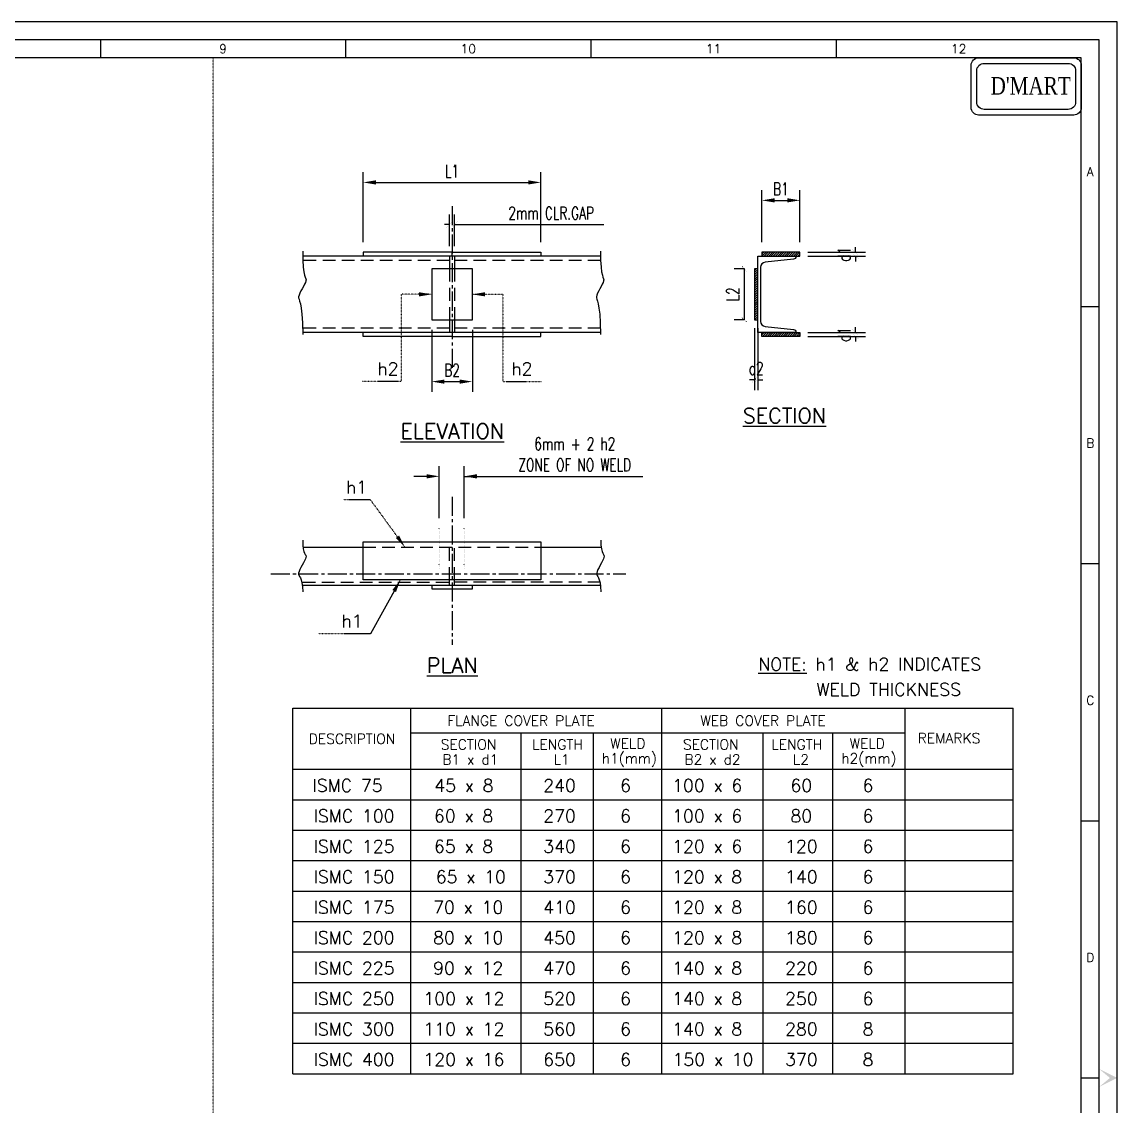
# Model space of a CAD drawing. Header units: millimetres. Extents: x 1506431 to 1626747, y 193580 to 275375.
# Drawn here: x 1571809 to 1593394, y 214005 to 235370 of the extents above; entities that cross this region are included whole.
import ezdxf
from ezdxf.enums import TextEntityAlignment as Align

# ---------------------------------------------------------------- set-up
doc = ezdxf.new("R2010")
doc.units = ezdxf.units.MM
doc.header["$LTSCALE"] = 2
for name, pattern in [('CENTER2', [1.125, 0.75, -0.125, 0.125, -0.125]), ('DOT2', [0.125, 0, -0.125]), ('HIDDEN', [0.375, 0.25, -0.125])]:
    doc.linetypes.add(name, pattern=pattern)
for name, color, linetype in [('BEAM', 4, 'Continuous'), ('CIV-CEN', 1, 'CENTER2'), ('CIV-DIM', 2, 'Continuous'), ('CIV-DWG', 7, 'Continuous'), ('CIV-STL', 7, 'Continuous'), ('CIV-TBL', 7, 'Continuous'), ('CIV-TIT', 4, 'Continuous'), ('PNA', 8, 'Continuous'), ('S-TEXT-1', 4, 'Continuous'), ('SHEET', 7, 'Continuous'), ('TITEL', 1, 'Continuous')]:
    doc.layers.add(name, color=color, linetype=linetype)
doc.styles.add('ROMAND', font='times.ttf', dxfattribs={"width": 0.7, "height": 1200})
doc.styles.add('ROMANS', font='simplex.shx', dxfattribs={"width": 0.7})
doc.dimstyles.new('dim100', dxfattribs={"dimtxt": 250, "dimasz": 250, "dimexe": 200, "dimexo": 200, "dimgap": 100, "dimtad": 1, "dimdec": 0, "dimzin": 0, "dimdsep": 46, "dimtxsty": 'ROMANS', "dimcen": 0, "dimclrd": 170, "dimclre": 170, "dimclrt": 4, "dimadec": 0, "dimazin": 0, "dimtfac": 1, "dimtdec": 0, "dimtix": 1, "dimtofl": 0, "dimtmove": 2, "dimatfit": 3, "dimfxl": 0, "dimtolj": 1, "dimtzin": 0, "dimlwd": -1, "dimlwe": -1, "dimarcsym": 0})

# ---------------------------------------------------------------- blocks, each defined once
blk = doc.blocks.new('_Oblique')
at = {"color": 0, "linetype": 'ByBlock', "lineweight": -2}
blk.add_line((-0.5, -0.5), (0.5, 0.5), dxfattribs=at)
blk = doc.blocks.new('*D106')
at = {"layer": 'CIV-DIM', "color": 170}
for p, q in [((1587296, 230832), (1588438, 230832)), ((1587296, 230752), (1588438, 230752)), ((1588238, 230832), (1588238, 230932)), ((1588238, 230752), (1588238, 230652))]:
    blk.add_line(p, q, dxfattribs=at)
at = {"layer": 'Defpoints', "color": 0, "linetype": 'DOT2'}
for p in [(1587096, 230832), (1587096, 230752), (1588238, 230832)]:
    blk.add_point(p, dxfattribs=at)
at = {"layer": 'CIV-DIM', "color": 170, "linetype": 'DOT2', "xscale": 100, "yscale": 100, "zscale": 100}
for p, rotation in [((1588238, 230832), 270), ((1588238, 230752), 90)]:
    blk.add_blockref('_Oblique', p, dxfattribs=dict(at, rotation=rotation))
at = {"layer": 'CIV-DIM', "color": 4, "linetype": 'DOT2', "insert": (1588013, 230792), "char_height": 250, "attachment_point": 5, "rotation": 90, "style": 'ROMANS'}
blk.add_mtext('\\A1;d1', dxfattribs=at)
blk = doc.blocks.new('*D107')
at = {"layer": 'CIV-DIM', "color": 170}
for p, q in [((1587296, 229252), (1588438, 229252)), ((1588238, 229252), (1588238, 229352)), ((1587296, 229172), (1588438, 229172)), ((1588238, 229172), (1588238, 229072))]:
    blk.add_line(p, q, dxfattribs=at)
at = {"layer": 'Defpoints', "color": 0, "linetype": 'DOT2'}
for p in [(1587096, 229252), (1587096, 229172), (1588238, 229172)]:
    blk.add_point(p, dxfattribs=at)
at = {"layer": 'CIV-DIM', "color": 170, "linetype": 'DOT2', "xscale": 100, "yscale": 100, "zscale": 100}
for p, rotation in [((1588238, 229252), 270), ((1588238, 229172), 90)]:
    blk.add_blockref('_Oblique', p, dxfattribs=dict(at, rotation=rotation))
at = {"layer": 'CIV-DIM', "color": 4, "linetype": 'DOT2', "insert": (1588013, 229212), "char_height": 250, "attachment_point": 5, "rotation": 90, "style": 'ROMANS'}
blk.add_mtext('\\A1;d1', dxfattribs=at)
blk = doc.blocks.new('*X45')
at = {"color": 0}
for p, q in [((1273.9, 2626.3), (1281.9, 2634.3)), ((1273.9, 2630.6), (1277.5, 2634.3)), ((1278.4, 2626.3), (1286.4, 2634.3)), ((1282.8, 2626.3), (1290.8, 2634.3)), ((1287.2, 2626.3), (1295.2, 2634.3)), ((1291.6, 2626.3), (1299.6, 2634.3)), ((1296, 2626.3), (1304, 2634.3)), ((1300.5, 2626.3), (1308.5, 2634.3)), ((1304.9, 2626.3), (1312.9, 2634.3)), ((1309.3, 2626.3), (1317.3, 2634.3)), ((1313.7, 2626.3), (1321.7, 2634.3)), ((1318.1, 2626.3), (1326.1, 2634.3)), ((1322.5, 2626.3), (1330.5, 2634.3)), ((1327, 2626.3), (1335, 2634.3)), ((1331.4, 2626.3), (1339.4, 2634.3)), ((1335.8, 2626.3), (1343.8, 2634.3)), ((1340.2, 2626.3), (1348.2, 2634.3)), ((1344.6, 2626.3), (1348.9, 2630.5)), ((1259.4, 2598.5), (1262.2, 2601.3)), ((1259.4, 2594), (1265.9, 2600.5)), ((1259.4, 2589.6), (1265.9, 2596.1)), ((1259.4, 2585.2), (1265.9, 2591.7)), ((1259.4, 2580.8), (1265.9, 2587.3)), ((1259.4, 2576.4), (1265.9, 2582.9)), ((1259.4, 2572), (1265.9, 2578.4)), ((1259.4, 2567.5), (1265.9, 2574)), ((1259.4, 2563.1), (1265.9, 2569.6)), ((1259.4, 2558.7), (1265.9, 2565.2)), ((1259.4, 2554.3), (1265.9, 2560.8)), ((1259.4, 2549.9), (1265.9, 2556.3)), ((1259.4, 2545.4), (1265.9, 2551.9)), ((1259.4, 2541), (1265.9, 2547.5)), ((1259.4, 2536.6), (1265.9, 2543.1)), ((1259.4, 2532.2), (1265.9, 2538.7)), ((1259.4, 2527.8), (1265.9, 2534.2)), ((1259.4, 2523.3), (1265.9, 2529.8)), ((1259.4, 2518.9), (1265.9, 2525.4)), ((1259.4, 2514.5), (1265.9, 2521)), ((1259.4, 2510.1), (1265.9, 2516.6)), ((1259.4, 2505.7), (1265.9, 2512.2)), ((1259.4, 2501.3), (1265.9, 2507.7)), ((1263.8, 2501.3), (1265.9, 2503.3)), ((1273.9, 2476), (1274.2, 2476.3)), ((1273.9, 2471.5), (1278.6, 2476.3)), ((1275, 2468.3), (1283, 2476.3)), ((1279.5, 2468.3), (1287.5, 2476.3)), ((1283.9, 2468.3), (1291.9, 2476.3)), ((1288.3, 2468.3), (1296.3, 2476.3)), ((1292.7, 2468.3), (1300.7, 2476.3)), ((1297.1, 2468.3), (1305.1, 2476.3)), ((1301.5, 2468.3), (1309.5, 2476.3)), ((1306, 2468.3), (1314, 2476.3)), ((1310.4, 2468.3), (1318.4, 2476.3)), ((1314.8, 2468.3), (1322.8, 2476.3)), ((1319.2, 2468.3), (1327.2, 2476.3)), ((1323.6, 2468.3), (1331.6, 2476.3)), ((1328.1, 2468.3), (1336.1, 2476.3)), ((1332.5, 2468.3), (1340.5, 2476.3)), ((1336.9, 2468.3), (1344.9, 2476.3)), ((1341.3, 2468.3), (1348.8, 2475.8)), ((1345.7, 2468.3), (1348.8, 2471.4))]:
    blk.add_line(p, q, dxfattribs=at)
blk = doc.blocks.new('*D108')
at = {"layer": 'CIV-DIM', "color": 170}
for p, q in [((1580034, 225588), (1580034, 226615)), ((1580526, 225588), (1580526, 226615)), ((1579784, 226415), (1579534, 226415)), ((1580526, 226415), (1584048, 226415)), ((1580776, 226415), (1581026, 226415))]:
    blk.add_line(p, q, dxfattribs=at)
at = {"layer": 'CIV-DIM', "color": 170, "linetype": 'DOT2'}
for points in [[(1579784, 226373), (1579784, 226457), (1580034, 226415)], [(1580776, 226457), (1580776, 226373), (1580526, 226415)]]:
    blk.add_solid(points, dxfattribs=at)
at = {"layer": 'Defpoints', "color": 0, "linetype": 'DOT2'}
for p in [(1580526, 226415), (1580034, 225388), (1580526, 225388)]:
    blk.add_point(p, dxfattribs=at)
at = {"layer": 'CIV-DIM', "color": 4, "linetype": 'DOT2', "insert": (1582706, 226848), "char_height": 250, "attachment_point": 5, "style": 'ROMANS'}
blk.add_mtext('\\A1;6mm + 2 h2\\PZONE OF NO WELD', dxfattribs=at)
blk = doc.blocks.new('*D109')
at = {"layer": 'CIV-DIM', "color": 170}
for p, q in [((1579887, 229302), (1579887, 228082)), ((1580687, 229302), (1580687, 228082)), ((1580137, 228282), (1580437, 228282))]:
    blk.add_line(p, q, dxfattribs=at)
at = {"layer": 'CIV-DIM', "color": 170, "linetype": 'DOT2'}
for points in [[(1580137, 228323), (1580137, 228240), (1579887, 228282)], [(1580437, 228240), (1580437, 228323), (1580687, 228282)]]:
    blk.add_solid(points, dxfattribs=at)
at = {"layer": 'Defpoints', "color": 0, "linetype": 'DOT2'}
for p in [(1579887, 229502), (1580687, 229502), (1580687, 228282)]:
    blk.add_point(p, dxfattribs=at)
at = {"layer": 'CIV-DIM', "color": 4, "linetype": 'DOT2', "insert": (1580287, 228507), "char_height": 250, "attachment_point": 5, "style": 'ROMANS'}
blk.add_mtext('\\A1;B2', dxfattribs=at)
blk = doc.blocks.new('*D110')
at = {"layer": 'CIV-DIM', "color": 170}
for p, q in [((1586250, 229337), (1586250, 228116)), ((1586314, 229337), (1586314, 228116)), ((1586250, 228316), (1586150, 228316)), ((1586314, 228316), (1586414, 228316))]:
    blk.add_line(p, q, dxfattribs=at)
at = {"layer": 'Defpoints', "color": 0, "linetype": 'DOT2'}
for p in [(1586250, 229537), (1586314, 229537), (1586250, 228316)]:
    blk.add_point(p, dxfattribs=at)
at = {"layer": 'CIV-DIM', "color": 170, "linetype": 'DOT2', "xscale": 100, "yscale": 100, "zscale": 100}
blk.add_blockref('_Oblique', (1586250, 228316), dxfattribs=at)
at = {"layer": 'CIV-DIM', "color": 170, "linetype": 'DOT2', "xscale": 100, "yscale": 100, "zscale": 100, "rotation": 180}
blk.add_blockref('_Oblique', (1586314, 228316), dxfattribs=at)
at = {"layer": 'CIV-DIM', "color": 4, "linetype": 'DOT2', "insert": (1586282, 228541), "char_height": 250, "attachment_point": 5, "style": 'ROMANS'}
blk.add_mtext('\\A1;d2', dxfattribs=at)
blk = doc.blocks.new('*D111')
at = {"layer": 'CIV-DIM', "color": 170}
for p, q in [((1578536, 231031), (1578536, 232407)), ((1582038, 231031), (1582038, 232407)), ((1578786, 232207), (1581788, 232207))]:
    blk.add_line(p, q, dxfattribs=at)
at = {"layer": 'CIV-DIM', "color": 170, "linetype": 'DOT2'}
for points in [[(1578786, 232249), (1578786, 232166), (1578536, 232207)], [(1581788, 232166), (1581788, 232249), (1582038, 232207)]]:
    blk.add_solid(points, dxfattribs=at)
at = {"layer": 'Defpoints', "color": 0, "linetype": 'DOT2'}
for p in [(1582038, 232207), (1578536, 230831), (1582038, 230831)]:
    blk.add_point(p, dxfattribs=at)
at = {"layer": 'CIV-DIM', "color": 4, "linetype": 'DOT2', "insert": (1580287, 232432), "char_height": 250, "attachment_point": 5, "style": 'ROMANS'}
blk.add_mtext('\\A1;L1', dxfattribs=at)
blk = doc.blocks.new('*D112')
at = {"layer": 'CIV-DIM', "color": 170}
for p, q in [((1580237, 230952), (1580237, 231578)), ((1580337, 230952), (1580337, 231578)), ((1580237, 231378), (1580137, 231378)), ((1580337, 231378), (1583277, 231378)), ((1580337, 231378), (1580437, 231378))]:
    blk.add_line(p, q, dxfattribs=at)
at = {"layer": 'Defpoints', "color": 0, "linetype": 'DOT2'}
for p in [(1580337, 231378), (1580237, 230752), (1580337, 230752)]:
    blk.add_point(p, dxfattribs=at)
at = {"layer": 'CIV-DIM', "color": 170, "linetype": 'DOT2', "xscale": 100, "yscale": 100, "zscale": 100}
blk.add_blockref('_Oblique', (1580237, 231378), dxfattribs=at)
at = {"layer": 'CIV-DIM', "color": 170, "linetype": 'DOT2', "xscale": 100, "yscale": 100, "zscale": 100, "rotation": 180}
blk.add_blockref('_Oblique', (1580337, 231378), dxfattribs=at)
at = {"layer": 'CIV-DIM', "color": 4, "linetype": 'DOT2', "insert": (1582240, 231603), "char_height": 250, "attachment_point": 5, "style": 'ROMANS'}
blk.add_mtext('\\A1;2mm CLR.GAP', dxfattribs=at)
blk = doc.blocks.new('*D113')
at = {"layer": 'CIV-DIM', "color": 170}
for p, q in [((1586394, 231032), (1586394, 232054)), ((1587144, 231032), (1587144, 232054)), ((1586644, 231854), (1586894, 231854))]:
    blk.add_line(p, q, dxfattribs=at)
at = {"layer": 'CIV-DIM', "color": 170, "linetype": 'DOT2'}
for points in [[(1586644, 231896), (1586644, 231812), (1586394, 231854)], [(1586894, 231812), (1586894, 231896), (1587144, 231854)]]:
    blk.add_solid(points, dxfattribs=at)
at = {"layer": 'Defpoints', "color": 0, "linetype": 'DOT2'}
for p in [(1587144, 231854), (1586394, 230832), (1587144, 230832)]:
    blk.add_point(p, dxfattribs=at)
at = {"layer": 'CIV-DIM', "color": 4, "linetype": 'DOT2', "insert": (1586769, 232079), "char_height": 250, "attachment_point": 5, "style": 'ROMANS'}
blk.add_mtext('\\A1;B1', dxfattribs=at)
blk = doc.blocks.new('*D114')
at = {"layer": 'CIV-DIM', "color": 170}
for p, q in [((1586050, 230502), (1585847, 230502)), ((1586047, 230502), (1586047, 229502)), ((1586050, 229502), (1585847, 229502))]:
    blk.add_line(p, q, dxfattribs=at)
at = {"layer": 'Defpoints', "color": 0, "linetype": 'DOT2'}
for p in [(1586250, 230502), (1586047, 229502), (1586250, 229502)]:
    blk.add_point(p, dxfattribs=at)
at = {"layer": 'CIV-DIM', "color": 170, "linetype": 'DOT2', "xscale": 100, "yscale": 100, "zscale": 100}
for p, rotation in [((1586047, 230502), 90), ((1586047, 229502), 270)]:
    blk.add_blockref('_Oblique', p, dxfattribs=dict(at, rotation=rotation))
at = {"layer": 'CIV-DIM', "color": 4, "linetype": 'DOT2', "insert": (1585822, 230002), "char_height": 250, "attachment_point": 5, "rotation": 90, "style": 'ROMANS'}
blk.add_mtext('\\A1;L2', dxfattribs=at)
blk = doc.blocks.new('FOLDER')
at = {"layer": 'PNA'}
for points in [[(-1250, 2500), (0, 0), (0, 1000)], [(1250, 2500), (0, 0), (0, 1000)]]:
    blk.add_solid(points, dxfattribs=at)
blk = doc.blocks.new('zw$C05B')
at = {"flags": 128}
blk.add_lwpolyline([(0, 0), (82749, 0), (82749, 58210), (0, 58210)], close=True, dxfattribs=at)
at = {"layer": 'PNA'}
for p, q in [((54838, 57718), (54838, 57226)), ((61569, 57718), (61569, 57226)), ((68301, 57718), (68301, 57226)), ((75033, 57718), (75033, 57226)), ((81765, 50402), (82257, 50402)), ((81765, 43342), (82257, 43342)), ((81765, 36282), (82257, 36282)), ((81765, 29223), (82257, 29223))]:
    blk.add_line(p, q, dxfattribs=at)
at = {"layer": 'PNA', "color": 1}
for points in [[(984, 492), (82257, 492), (82257, 57718), (984, 57718)], [(1968, 984), (81765, 984), (81765, 57226), (1968, 57226)]]:
    blk.add_lwpolyline(points, close=True, dxfattribs=at)
at = {"layer": 'PNA', "xscale": 0.1967862005670763, "yscale": 0.1967862005670763, "zscale": 0.1967862005670763, "rotation": 90}
blk.add_blockref('FOLDER', (82749, 29223), dxfattribs=at)
at = {"layer": 'PNA', "style": 'ROMANS'}
for s, p in [('9', (58204, 57472)), ('10', (64936, 57472)), ('11', (71668, 57472)), ('12', (78400, 57472)), ('A', (82011, 54102)), ('B', (82011, 46649)), ('C', (82011, 39589)), ('D', (82011, 32529))]:
    blk.add_text(s, height=246, dxfattribs=at).set_placement(p, align=Align.MIDDLE)

msp = doc.modelspace()

# ---------------------------------------------------------------- linework, layer by layer
at = {"color": 2, "ltscale": 500}
for p, q in [((1583211.12126, 230751.89579), (1577343.38152, 230751.89579)), ((1580287.06366, 230751.89579), (1580287.06366, 230831.48481)), ((1583211.12126, 229251.89579), (1577343.38152, 229251.89579)), ((1580287.06366, 229251.89579), (1580287.06366, 229172.30677))]:
    msp.add_line(p, q, dxfattribs=at)
at = {"color": 2, "linetype": 'HIDDEN', "ltscale": 500}
for p, q in [((1580237.06366, 230668.61787), (1577343.38152, 230668.61787)), ((1583211.12126, 230668.61787), (1580337.06366, 230668.61787)), ((1580237.06366, 229335.17371), (1577343.38152, 229335.17371)), ((1583211.12126, 229335.17371), (1580337.06366, 229335.17371))]:
    msp.add_line(p, q, dxfattribs=at)
at = {"layer": 'BEAM', "color": 1, "linetype": 'ByBlock', "lineweight": -2, "ltscale": 20}
for points in [[(1590665.25849, 234664.10341), (1592540.7108, 234664.10341, -0.4142135624), (1592688.05635, 234516.75786), (1592688.05635, 233683.14095, -0.4142135624), (1592540.7108, 233535.7954), (1590665.25849, 233535.7954, -0.4142135624), (1590517.91294, 233683.14095), (1590517.91294, 234516.75786, -0.4142135624)], [(1590775.76766, 234553.59425), (1592430.20163, 234553.59425, -0.4142135624), (1592577.54719, 234406.2487), (1592577.54719, 233793.65011, -0.4142135624), (1592430.20163, 233646.30456), (1590775.76766, 233646.30456, -0.4142135624), (1590628.42211, 233793.65011), (1590628.42211, 234406.2487, -0.4142135624)]]:
    msp.add_lwpolyline(points, format="xyb", close=True, dxfattribs=at)
at = {"layer": 'CIV-CEN', "color": 8, "ltscale": 250}
for p, q in [((1580287.06366, 231742.07981), (1580287.06366, 228525.14952)), ((1580287.06366, 226010.52694), (1580287.06366, 223097.21755)), ((1576712.21417, 224494.35121), (1583714.49684, 224494.35121))]:
    msp.add_line(p, q, dxfattribs=at)
at = {"layer": 'CIV-CEN'}
for p, q in [((1580287.06366, 230751.89579), (1580287.06366, 230831.48481)), ((1580287.06366, 229251.89579), (1580287.06366, 229172.30677))]:
    msp.add_line(p, q, dxfattribs=at)
at = {"layer": 'CIV-DIM'}
for p, q in [((1579222.36704, 228284.57362), (1578832.41465, 228284.57362)), ((1581351.76029, 228284.57362), (1581741.71267, 228284.57362)), ((1578569.20052, 225951.19672), (1578250.67671, 225951.19672)), ((1578680.99248, 225951.19672), (1578569.20052, 225951.19672)), ((1579219.22731, 224286.26352), (1578680.99248, 223312.0607)), ((1578478.76208, 223312.0607), (1578160.23827, 223312.0607)), ((1578680.99248, 223312.0607), (1578478.76208, 223312.0607))]:
    msp.add_line(p, q, dxfattribs=at)
at = {"layer": 'CIV-DIM', "color": 8, "linetype": 'DOT2', "ltscale": 100}
for p, q in [((1580033.80082, 224605.70132), (1580033.80082, 225388.07187)), ((1580526.18789, 224605.70132), (1580526.18789, 225388.07187))]:
    msp.add_line(p, q, dxfattribs=at)
at = {"layer": 'CIV-DIM'}
for points in [[(1577343.38152, 230851.38335), (1577346.80538, 230672.3983), (1577355.68604, 230539.50634), (1577367.93712, 230444.79026), (1577381.47222, 230380.33285), (1577394.20496, 230338.21686), (1577404.04897, 230310.5251), (1577408.91784, 230289.34034), (1577406.7252, 230266.74536), (1577396.12441, 230236.5214), (1577378.72785, 230199.24357), (1577356.88766, 230157.18542), (1577332.95598, 230112.62052), (1577309.28493, 230067.82244), (1577288.22666, 230025.06474), (1577272.13329, 229986.62097), (1577263.35697, 229954.76471), (1577263.4775, 229929.8226), (1577270.98533, 229904.33361), (1577283.59862, 229868.88981), (1577299.03549, 229814.08323), (1577315.01408, 229730.50595), (1577329.25252, 229608.75001), (1577339.46896, 229439.40748), (1577343.38152, 229213.0704)], [(1583211.12126, 230851.38335), (1583214.54512, 230672.3983), (1583223.42579, 230539.50634), (1583235.67686, 230444.79026), (1583249.21196, 230380.33285), (1583261.94471, 230338.21686), (1583271.78871, 230310.5251), (1583276.65758, 230289.34034), (1583274.46494, 230266.74536), (1583263.86415, 230236.5214), (1583246.46759, 230199.24357), (1583224.62741, 230157.18542), (1583200.69572, 230112.62052), (1583177.02468, 230067.82244), (1583155.9664, 230025.06474), (1583139.87304, 229986.62097), (1583131.09672, 229954.76471), (1583131.21724, 229929.8226), (1583138.72508, 229904.33361), (1583151.33837, 229868.88981), (1583166.77524, 229814.08323), (1583182.75383, 229730.50595), (1583196.99227, 229608.75001), (1583207.2087, 229439.40748), (1583211.12126, 229213.0704)], [(1577343.38152, 225156.40203), (1577346.80538, 225058.84552), (1577355.68604, 224987.14542), (1577367.93712, 224936.27548), (1577381.47222, 224901.20943), (1577394.20496, 224876.921), (1577404.04897, 224858.38392), (1577408.91784, 224840.57194), (1577406.7252, 224818.45878), (1577396.12441, 224788.23482), (1577378.72785, 224750.95699), (1577356.88766, 224708.89884), (1577332.95598, 224664.33395), (1577309.28493, 224619.53586), (1577288.22666, 224576.77816), (1577272.13329, 224538.3344), (1577263.35697, 224506.47814), (1577263.4775, 224482.26719), (1577270.98533, 224461.89633), (1577283.59862, 224440.34458), (1577299.03549, 224412.59097), (1577315.01408, 224373.61452), (1577329.25252, 224318.39425), (1577339.46896, 224241.90918), (1577343.38152, 224139.13834)], [(1583218.04012, 225156.40203), (1583221.46398, 225058.84552), (1583230.34464, 224987.14542), (1583242.59571, 224936.27548), (1583256.13082, 224901.20943), (1583268.86356, 224876.921), (1583278.70756, 224858.38392), (1583283.57644, 224840.57194), (1583281.38379, 224818.45878), (1583270.783, 224788.23482), (1583253.38645, 224750.95699), (1583231.54626, 224708.89884), (1583207.61457, 224664.33395), (1583183.94353, 224619.53586), (1583162.88526, 224576.77816), (1583146.79189, 224538.3344), (1583138.01557, 224506.47814), (1583138.13609, 224482.26719), (1583145.64393, 224461.89633), (1583158.25722, 224440.34458), (1583173.69409, 224412.59097), (1583189.67268, 224373.61452), (1583203.91112, 224318.39425), (1583214.12756, 224241.90918), (1583218.04012, 224139.13834)]]:
    msp.add_lwpolyline(points, dxfattribs=at)
at = {"layer": 'CIV-DWG', "color": 3, "linetype": 'Continuous', "ltscale": 500}
for p, q in [((1580287.06366, 230831.48481), (1578536.15695, 230831.48481)), ((1578536.15695, 230831.48481), (1578536.15695, 230751.89579)), ((1580287.06366, 230831.48481), (1582037.97038, 230831.48481)), ((1582037.97038, 230831.48481), (1582037.97038, 230751.89579)), ((1578536.15695, 229172.30677), (1578536.15695, 229251.89579)), ((1582037.97038, 229172.30677), (1582037.97038, 229251.89579)), ((1580287.06366, 229172.30677), (1578536.15695, 229172.30677)), ((1580287.06366, 229172.30677), (1582037.97038, 229172.30677))]:
    msp.add_line(p, q, dxfattribs=at)
at = {"layer": 'CIV-DWG', "color": 3, "ltscale": 500}
for p, q in [((1580237.06366, 230751.89579), (1580237.06366, 230501.89579)), ((1580337.06366, 230751.89579), (1580337.06366, 230501.89579)), ((1580237.06366, 229501.89579), (1580237.06366, 229251.89579)), ((1580337.06366, 229501.89579), (1580337.06366, 229251.89579)), ((1577343.38152, 225022.35121), (1578536.15695, 225022.35121)), ((1582037.97038, 225022.35121), (1583211.12126, 225022.35121)), ((1577343.38152, 224272.35121), (1582037.97038, 224272.35121)), ((1580237.06366, 224272.35121), (1580237.06366, 224373.79301)), ((1580337.06366, 224272.35121), (1580337.06366, 224373.79301)), ((1582037.97038, 224272.35121), (1583211.12126, 224272.35121))]:
    msp.add_line(p, q, dxfattribs=at)
at = {"layer": 'CIV-DWG', "color": 3, "linetype": 'HIDDEN', "ltscale": 500}
for p, q in [((1580237.06366, 230501.89579), (1580237.06366, 229501.89579)), ((1580337.06366, 230501.89579), (1580337.06366, 229501.89579)), ((1578536.15695, 225022.35121), (1582037.97038, 225022.35121)), ((1580237.06366, 224373.79301), (1580237.06366, 225022.35121)), ((1580337.06366, 224373.79301), (1580337.06366, 225022.35121)), ((1577343.38152, 224326.39026), (1580237.06366, 224326.39026)), ((1580337.06366, 224335.09026), (1583211.12126, 224335.09026))]:
    msp.add_line(p, q, dxfattribs=at)
at = {"layer": 'CIV-DWG', "color": 3}
for points in [[(1586394.40239, 230751.89579), (1587144.40239, 230751.89579), (1587144.40239, 230831.89579), (1586394.40239, 230831.89579)], [(1579887.06366, 229501.89579), (1580687.06366, 229501.89579), (1580687.06366, 230501.89579), (1579887.06366, 230501.89579)], [(1586249.50908, 229501.89579), (1586314.40239, 229501.89579), (1586314.40239, 230501.89579), (1586249.50908, 230501.89579)], [(1586394.40239, 229251.89579), (1587144.09738, 229251.89579), (1587144.09738, 229171.89579), (1586394.40239, 229171.89579)], [(1578536.15695, 225122.35121), (1582037.97038, 225122.35121), (1582037.97038, 224373.79301), (1578536.15695, 224373.79301), (1578536.15695, 225022.35121)]]:
    msp.add_lwpolyline(points, close=True, dxfattribs=at)
at = {"layer": 'CIV-DWG', "color": 3, "linetype": 'Continuous'}
msp.add_lwpolyline([(1579887.06366, 224272.35121), (1579887.06366, 224199.09026), (1580687.06366, 224199.09026), (1580687.06366, 224272.35121)], dxfattribs=at)
at = {"layer": 'CIV-STL'}
msp.add_lwpolyline([(1586368.40239, 230001.89579), (1586368.40239, 229468.51247, 0.383864035), (1586457.94955, 229369.06028), (1587019.62882, 229310.02541, -0.383864035), (1587064.40239, 229260.29932), (1587064.40239, 229251.89579), (1586314.40239, 229251.89579), (1586314.40239, 230001.89579), (1586314.40239, 230751.89579), (1587064.40239, 230751.89579), (1587064.40239, 230743.49227, -0.383864035), (1587019.62882, 230693.76617), (1586457.94955, 230634.7313, 0.383864035), (1586368.40239, 230535.27911)], format="xyb", close=True, dxfattribs=at)
at = {"layer": 'CIV-TBL'}
for p, q in [((1577146.78751, 221843.29316), (1591347.063, 221843.29316)), ((1577146.78751, 214643.29316), (1577146.78751, 221843.29316)), ((1579474.07705, 214643.29316), (1579474.07705, 221843.29316)), ((1584420.22999, 214643.29316), (1584420.22999, 221843.29316)), ((1589218.76594, 214643.29316), (1589218.76594, 221843.29316)), ((1591347.063, 214643.29316), (1591347.063, 221843.29316)), ((1581646.78751, 214643.29316), (1581646.78751, 221359.31586)), ((1583077.28064, 214643.29316), (1583077.28064, 221359.31586)), ((1586420.22999, 214643.29316), (1586420.22999, 221359.31586)), ((1587793.15298, 214643.29316), (1587793.15298, 221359.31586)), ((1577146.78751, 214643.29316), (1591347.063, 214643.29316))]:
    msp.add_line(p, q, dxfattribs=at)
at = {"layer": 'CIV-TBL', "color": 170}
for p, q in [((1579474.07705, 221359.31586), (1589218.76594, 221359.31586)), ((1577146.78751, 220643.29316), (1591347.063, 220643.29316)), ((1577146.78751, 220043.29316), (1591347.063, 220043.29316)), ((1577146.78751, 219443.29316), (1591347.063, 219443.29316)), ((1577146.78751, 218843.29316), (1591347.063, 218843.29316)), ((1577146.78751, 218243.29316), (1591347.063, 218243.29316)), ((1577146.78751, 217643.29316), (1591347.063, 217643.29316)), ((1577146.78751, 217043.29316), (1591347.063, 217043.29316)), ((1577146.78751, 216443.29316), (1591347.063, 216443.29316)), ((1577146.78751, 215843.29316), (1591347.063, 215843.29316)), ((1577146.78751, 215243.29316), (1591347.063, 215243.29316))]:
    msp.add_line(p, q, dxfattribs=at)
at = {"layer": 'S-TEXT-1', "color": 1, "linetype": 'DOT2'}
msp.add_line((1575576.77391, 198574.03941), (1575576.77391, 234664.10341), dxfattribs=at)

# ---------------------------------------------------------------- block references
at = {"layer": 'CIV-DIM', "xscale": 10, "yscale": 10, "zscale": 10}
msp.add_blockref('*X45', (1573655.65837, 204489.13714), dxfattribs=at)
at = {"layer": 'SHEET', "xscale": 0.7179330508474546, "yscale": 0.7179330508474546, "zscale": 0.7179330508474546}
msp.add_blockref('zw$C05B', (1533986.5, 193579.55388), dxfattribs=at)

# ---------------------------------------------------------------- texts
at = {"layer": 'CIV-TIT', "style": 'ROMANS'}
for s, p in [('%%uSECTION', (1586839.2597, 227461.11213)), ('%%uELEVATION', (1580292.53215, 227156.00454)), ('%%uPLAN', (1580292.53215, 222540.72692))]:
    msp.add_text(s, height=300, dxfattribs=at).set_placement(p, align=Align.CENTER)
at = {"layer": 'S-TEXT-1', "style": 'ROMANS'}
msp.add_text('h2', height=250, dxfattribs=at).set_placement((1579022.89084, 228534.57362), align=Align.MIDDLE_CENTER)
for s, p in [('h2', (1581663.16215, 228534.57362)), ('h1', (1578405.43861, 226201.19672)), ('h1', (1578315.00017, 223562.0607))]:
    msp.add_text(s, height=250, rotation=360, dxfattribs=at).set_placement(p, align=Align.MIDDLE_CENTER)
for s, height, p in [('%%UNOTE:%%U h1 & h2 INDICATES', 250, (1588519.28527, 222711.80428)), ('WELD THICKNESS', 250, (1588893.35179, 222214.12261)), ('FLANGE COVER PLATE', 200, (1581647.58448, 221599.46419)), ('WEB COVER PLATE', 200, (1586417.14646, 221599.46419)), ('B1 x d1', 200, (1580647.61596, 220835.34589)), ('L1', 200, (1582447.37196, 220835.34589)), ('h1(mm)', 200, (1583782.87512, 220844.41017)), ('B2 x d2', 200, (1585421.05845, 220835.34589)), ('L2', 200, (1587163.24429, 220835.34589)), ('h2(mm)', 200, (1588502.37609, 220844.41017)), ('ISMC 75', 250, (1578226.84104, 220322.70627)), ('45 x 8', 250, (1580520.55467, 220322.70627)), ('240', 250, (1582405.41437, 220322.70627)), ('6', 250, (1583707.12832, 220322.70627)), ('100 x 6', 250, (1585315.21208, 220322.70627)), ('60', 250, (1587171.2867, 220322.70627)), ('6', 250, (1588484.19944, 220322.70627)), ('ISMC 100', 250, (1578355.65837, 219722.70627)), ('60 x 8', 250, (1580514.29705, 219722.70627)), ('270', 250, (1582405.41437, 219722.70627)), ('6', 250, (1583707.12832, 219722.70627)), ('100 x 6', 250, (1585315.21208, 219722.70627)), ('80', 250, (1587171.2867, 219722.70627)), ('6', 250, (1588484.19944, 219722.70627)), ('ISMC 125', 250, (1578355.65837, 219122.70627)), ('65 x 8', 250, (1580514.29705, 219122.70627)), ('340', 250, (1582405.41437, 219122.70627)), ('6', 250, (1583707.12832, 219122.70627)), ('120 x 6', 250, (1585315.21208, 219122.70627)), ('120', 250, (1587171.2867, 219122.70627)), ('6', 250, (1588484.19944, 219122.70627)), ('ISMC 150', 250, (1578355.65837, 218522.70627)), ('65 x 10', 250, (1580656.9709, 218522.70627)), ('370', 250, (1582405.41437, 218522.70627)), ('6', 250, (1583707.12832, 218522.70627)), ('120 x 8', 250, (1585315.21208, 218522.70627)), ('140', 250, (1587171.2867, 218522.70627)), ('6', 250, (1588484.19944, 218522.70627)), ('ISMC 175', 250, (1578355.65837, 217922.70627)), ('70 x 10', 250, (1580605.65837, 217922.70627)), ('410', 250, (1582405.41437, 217922.70627)), ('6', 250, (1583707.12832, 217922.70627)), ('120 x 8', 250, (1585315.21208, 217922.70627)), ('160', 250, (1587171.2867, 217922.70627)), ('6', 250, (1588484.19944, 217922.70627)), ('ISMC 200', 250, (1578355.65837, 217322.70627)), ('80 x 10', 250, (1580605.65837, 217322.70627)), ('450', 250, (1582405.41437, 217322.70627)), ('6', 250, (1583707.12832, 217322.70627)), ('120 x 8', 250, (1585315.21208, 217322.70627)), ('180', 250, (1587171.2867, 217322.70627)), ('6', 250, (1588484.19944, 217322.70627)), ('ISMC 225', 250, (1578355.65837, 216722.70627)), ('90 x 12', 250, (1580605.65837, 216722.70627)), ('470', 250, (1582405.41437, 216722.70627)), ('6', 250, (1583707.12832, 216722.70627)), ('140 x 8', 250, (1585315.21208, 216722.70627)), ('220', 250, (1587171.2867, 216722.70627)), ('6', 250, (1588484.19944, 216722.70627)), ('ISMC 250', 250, (1578355.65837, 216122.70627)), ('100 x 12', 250, (1580520.55467, 216122.70627)), ('520', 250, (1582405.41437, 216122.70627)), ('6', 250, (1583707.12832, 216122.70627)), ('140 x 8', 250, (1585315.21208, 216122.70627)), ('250', 250, (1587171.2867, 216122.70627)), ('6', 250, (1588484.19944, 216122.70627)), ('ISMC 300', 250, (1578355.65837, 215522.70627)), ('110 x 12', 250, (1580520.55467, 215522.70627)), ('560', 250, (1582405.41437, 215522.70627)), ('6', 250, (1583707.12832, 215522.70627)), ('140 x 8', 250, (1585315.21208, 215522.70627)), ('280', 250, (1587171.2867, 215522.70627)), ('8', 250, (1588484.19944, 215522.70627)), ('ISMC 400', 250, (1578355.65837, 214922.70627)), ('120 x 16', 250, (1580520.55467, 214922.70627)), ('650', 250, (1582405.41437, 214922.70627)), ('6', 250, (1583707.12832, 214922.70627)), ('150 x 10', 250, (1585429.10086, 214922.70627)), ('370', 250, (1587171.2867, 214922.70627)), ('8', 250, (1588484.19944, 214922.70627))]:
    msp.add_text(s, height=height, dxfattribs=at).set_placement(p, align=Align.MIDDLE)
msp.add_text('DESCRIPTION', height=200, dxfattribs=at).set_placement((1578316.02479, 221140.81192), align=Align.CENTER)
for s, p in [('WELD', (1583403.66303, 221051.98204)), ('WELD', (1588123.164, 221051.98204)), ('REMARKS', (1589464.93173, 221155.31476)), ('SECTION', (1580064.40529, 221031.13421)), ('LENGTH', (1581864.16128, 221031.13421)), ('SECTION', (1584837.84777, 221031.13421)), ('LENGTH', (1586580.03361, 221031.13421))]:
    msp.add_text(s, height=200, dxfattribs=at).set_placement(p)
at = {"layer": 'TITEL', "color": 2, "linetype": 'Continuous', "style": 'ROMAND', "width": 0.8}
msp.add_text("D'MART", height=345.006998, dxfattribs=at).set_placement((1590900.84723, 233938.57083))

# ---------------------------------------------------------------- dimensions: what is measured, and where the dimension line sits
at = {"layer": 'CIV-DIM'}
for base, p1, p2, text, picture, middle in [((1582037.97038, 232207.32657), (1578536.15695, 230831.48481), (1582037.97038, 230831.48481), 'L1', '*D111', (1580287.06366, 232432.32657)), ((1580687.06366, 228281.62932), (1579887.06366, 229501.89579), (1580687.06366, 229501.89579), 'B2', '*D109', (1580287.06366, 228506.62932))]:
    dim = msp.add_linear_dim(base=base, p1=p1, p2=p2, text=text, dimstyle='dim100', dxfattribs=at)
    dim.commit()
    dim.dimension.update_dxf_attribs({"geometry": picture, "text_midpoint": middle})
for base, p1, p2, text, override, picture, middle in [((1587144.40239, 231853.93828), (1586394.40239, 230831.89579), (1587144.40239, 230831.89579), 'B1', {"dimtxsty": 'ROMANS'}, '*D113', (1586769.40239, 232078.93828)), ((1586249.50908, 228315.58712), (1586314.40239, 229536.83076), (1586249.50908, 229536.83076), 'd2', {"dimasz": 100, "dimblk1": 'Oblique', "dimblk2": 'Oblique', "dimsah": 1, "dimtmove": 1}, '*D110', (1586281.95573, 228540.58712))]:
    dim = msp.add_linear_dim(base=base, p1=p1, p2=p2, text=text, dimstyle='dim100', override=override, dxfattribs=at)
    dim.commit()
    dim.dimension.update_dxf_attribs({"geometry": picture, "text_midpoint": middle})
for base, p1, p2, text, override, picture, middle in [((1580337.06366, 231378.22083), (1580237.06366, 230751.89579), (1580337.06366, 230751.89579), '2mm CLR.GAP', {"dimasz": 100, "dimblk1": 'Oblique', "dimblk2": 'Oblique', "dimsah": 1, "dimtmove": 1}, '*D112', (1582239.81249, 231603.22083)), ((1580526.18789, 226414.85462), (1580033.80082, 225388.07187), (1580526.18789, 225388.07187), '6mm + 2 h2\\XZONE OF NO WELD', {"dimtmove": 1}, '*D108', (1582705.8506, 226639.85462))]:
    dim = msp.add_linear_dim(base=base, p1=p1, p2=p2, text=text, dimstyle='dim100', override=override, dxfattribs=at)
    dim.commit()
    dim.dimension.update_dxf_attribs({"geometry": picture, "text_midpoint": middle, "dimtype": 160})
for base, p1, p2, text, override, picture, middle in [((1588238.31802, 230831.89579), (1587095.6063, 230751.89579), (1587095.6063, 230831.89579), 'd1', {"dimasz": 100, "dimblk1": 'Oblique', "dimblk2": 'Oblique', "dimsah": 1, "dimtmove": 1}, '*D106', (1588013.31802, 230791.89579)), ((1586047.09975, 229501.89579), (1586249.50908, 230501.89579), (1586249.85418, 229501.89579), 'L2', {"dimasz": 100, "dimtxsty": 'ROMANS', "dimblk1": 'Oblique', "dimblk2": 'Oblique', "dimsah": 1, "dimtmove": 1}, '*D114', (1585822.09975, 230001.89579)), ((1588238.31802, 229171.89579), (1587095.6063, 229251.89579), (1587095.6063, 229171.89579), 'd1', {"dimasz": 100, "dimblk1": 'Oblique', "dimblk2": 'Oblique', "dimsah": 1, "dimtmove": 1}, '*D107', (1588013.31802, 229211.89579))]:
    dim = msp.add_linear_dim(base=base, p1=p1, p2=p2, angle=90, text=text, dimstyle='dim100', override=override, dxfattribs=at)
    dim.commit()
    dim.dimension.update_dxf_attribs({"geometry": picture, "text_midpoint": middle})

# ---------------------------------------------------------------- leaders
at = {"layer": 'S-TEXT-1', "linetype": 'DOT2', "lineweight": -2}
for points in [[(1579887.06366, 230001.89579), (1579284.84857, 230001.89579), (1579284.84857, 228284.57362), (1578523.04856, 228284.57362)], [(1580687.06366, 230001.89579), (1581289.27875, 230001.89579), (1581289.27875, 228284.57362), (1582051.07877, 228284.57362)], [(1579358.0247, 225022.35121), (1578680.99248, 225951.19672), (1578140.07166, 225951.19672)], [(1579267.58626, 224373.79301), (1578680.99248, 223312.0607), (1577650.76368, 223312.0607)]]:
    msp.add_leader(points, dimstyle='dim100', override={"dimgap": 100, "dimtad": 0, "dimarcsym": 1}, dxfattribs=at)

doc.saveas('drawing.dxf')
